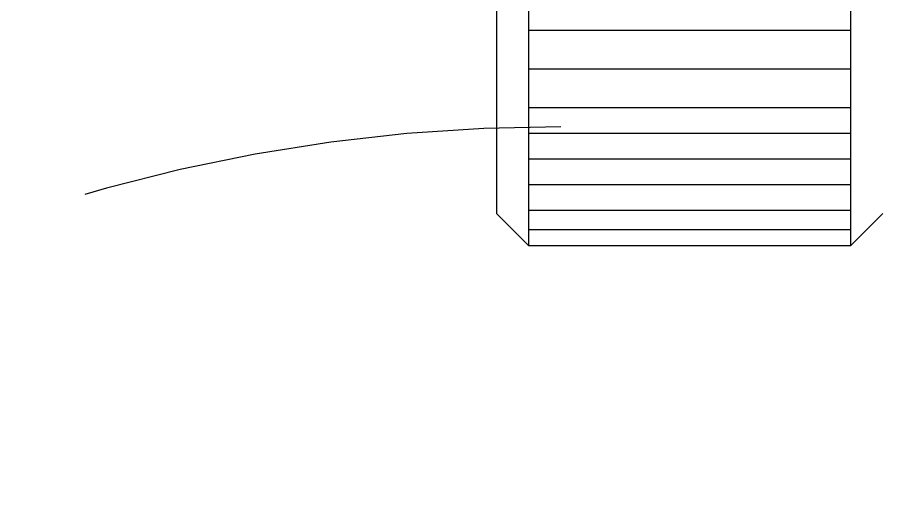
# Model space of a CAD drawing. Extents: x -609 to 199, y 159 to 558.
# Drawn here: x -451.22 to -437.77, y 357.97 to 365.36 of the extents above; entities that cross this region are included whole.
import ezdxf

# ---------------------------------------------------------------- set-up
doc = ezdxf.new("R2010")
doc.units = 0
doc.linetypes.add('CONTINOUS', pattern=[0])
doc.linetypes.add('PHANTOM', pattern=[15, 7.5, -1.5, 1.5, -1.5, 1.5, -1.5])
doc.layers.get('0').update_dxf_attribs({"linetype": 'CONTINUOUS'})

msp = doc.modelspace()

# ---------------------------------------------------------------- linework, layer by layer
at = {"color": 7, "linetype": 'CONTINOUS'}
for p, q in [((-443.273, 361.811), (-443.273, 389.311)), ((-438.273, 389.311), (-438.273, 361.811)), ((-443.773, 388.811), (-443.773, 362.311)), ((-443.273, 365.161), (-438.273, 365.161)), ((-443.273, 364.561), (-438.273, 364.561)), ((-443.273, 363.961), (-438.273, 363.961)), ((-443.273, 363.561), (-438.273, 363.561)), ((-443.273, 363.161), (-438.273, 363.161)), ((-443.273, 362.761), (-438.273, 362.761)), ((-443.773, 362.311), (-443.273, 361.811)), ((-443.273, 362.361), (-438.273, 362.361)), ((-438.273, 361.811), (-437.773, 362.311)), ((-443.273, 362.061), (-438.273, 362.061)), ((-438.273, 361.811), (-443.273, 361.811))]:
    msp.add_line(p, q, dxfattribs=at)
at = {"color": 3, "linetype": 'PHANTOM'}
for radius, end in [(33.4, 129.047), (26.6, 130.9943)]:
    msp.add_arc((-442.773, 337.061), radius, 90, end, dxfattribs=at)

doc.saveas('drawing.dxf')
